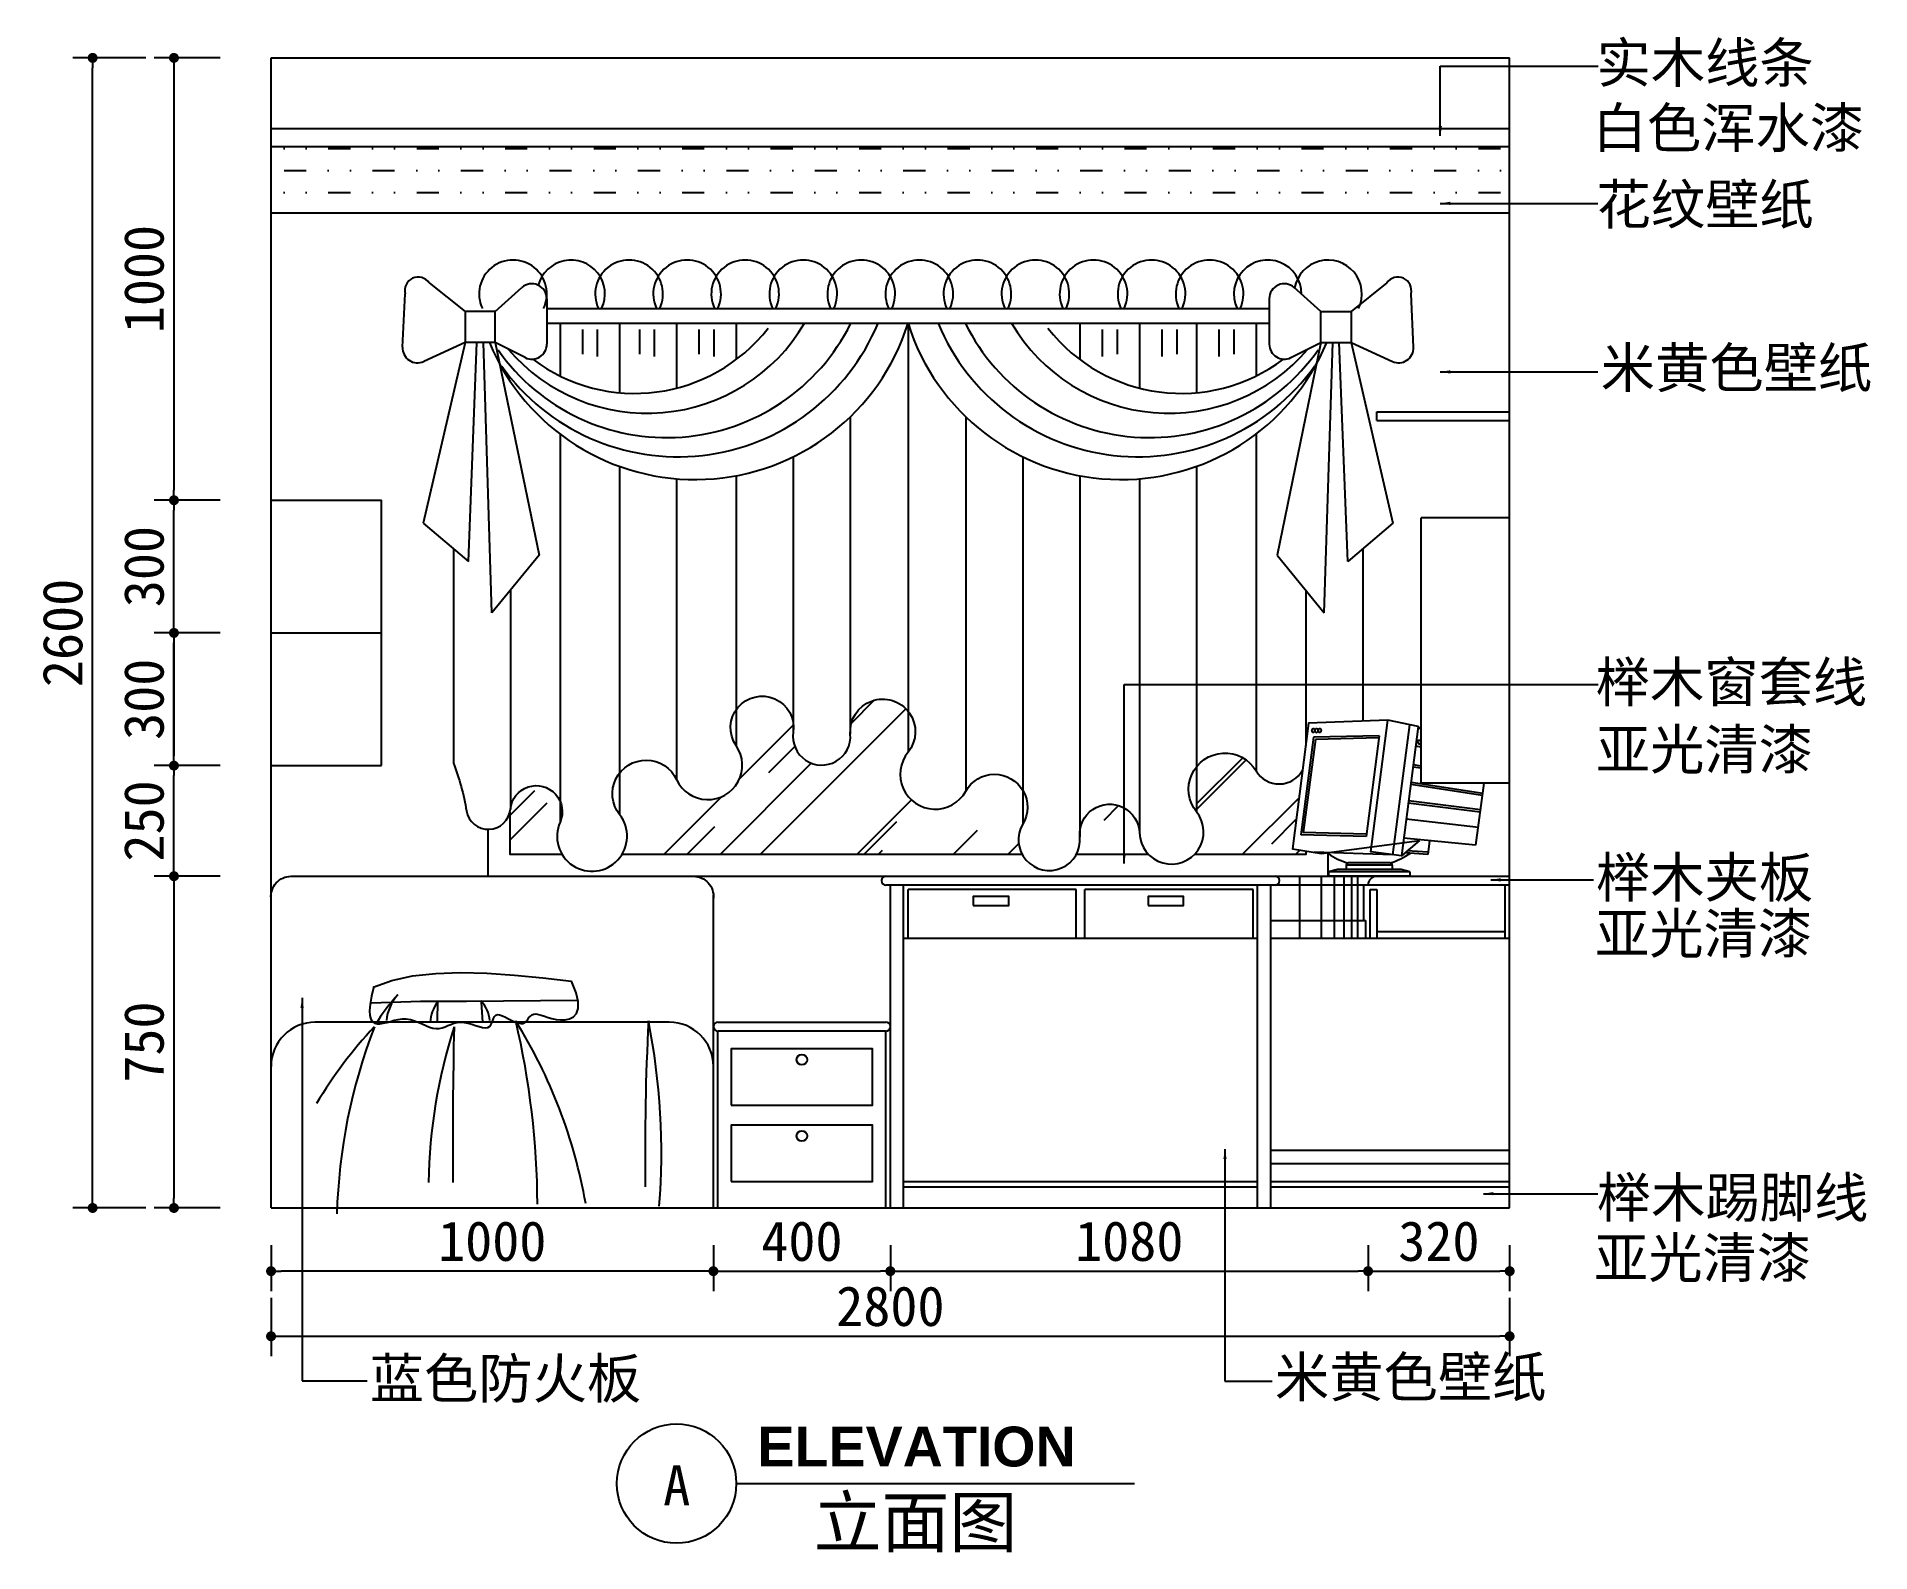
# Model space of a CAD drawing. Extents: x 663 to 4808, y 8163 to 11589.
import ezdxf

# ---------------------------------------------------------------- set-up
doc = ezdxf.new("R2010")
doc.units = 0
doc.header["$LTSCALE"] = 500
doc.header["$MEASUREMENT"] = 0
doc.header["$PDMODE"] = 3
doc.layers.get('0').update_dxf_attribs({"linetype": 'CONTINUOUS'})
doc.layers.get('DEFPOINTS').update_dxf_attribs({"linetype": 'CONTINUOUS'})
for name, color, linetype in [('2', 2, 'CONTINUOUS'), ('3', 3, 'CONTINUOUS'), ('4', 4, 'CONTINUOUS'), ('7', 7, 'CONTINUOUS'), ('BH', 3, 'CONTINUOUS'), ('DIM', 3, 'CONTINUOUS'), ('TEXT', 3, 'CONTINUOUS')]:
    doc.layers.add(name, color=color, linetype=linetype)
doc.styles.add('HT', font='swisseb.ttf')
doc.styles.add('HZ', font='simfang.ttf')
doc.dimstyles.get("Standard").update_dxf_attribs({"dimscale": 45, "dimtxt": 2, "dimasz": 0.5, "dimexe": 1, "dimexo": 1, "dimgap": 0.5, "dimtad": 1, "dimdec": 0, "dimzin": 0, "dimtxsty": 'HZ', "dimblk1": 'DOT', "dimblk2": 'DOT', "dimsah": 1, "dimcen": 0, "dimazin": 3, "dimtfac": 0.5, "dimtdec": 0, "dimtix": 1, "dimtmove": 0, "dimatfit": 3, "dimtolj": 1, "dimtzin": 0})

# ---------------------------------------------------------------- blocks, each defined once
blk = doc.blocks.new('_DOT')
at = {"color": 0, "linetype": 'BYBLOCK'}
blk.add_line((-0.5, 0), (-1, 0), dxfattribs=at)
at = {"color": 0, "linetype": 'BYBLOCK', "const_width": 0.5}
blk.add_lwpolyline([(-0.25, 0, 1), (0.25, 0, 1)], format="xyb", close=True, dxfattribs=at)
blk = doc.blocks.new('*D7')
at = {"color": 0, "linetype": 'BYBLOCK'}
for p, q in [((5570.7, -3429.1), (5570.7, -3533.2)), ((5970.7, -3429.1), (5970.7, -3533.2)), ((5593.2, -3488.2), (5948.2, -3488.2))]:
    blk.add_line(p, q, dxfattribs=at)
at = {"layer": 'DEFPOINTS', "color": 0, "linetype": 'BYBLOCK'}
for p in [(5570.7, -3384.1), (5970.7, -3384.1), (5970.7, -3488.2)]:
    blk.add_point(p, dxfattribs=at)
at = {"color": 0, "linetype": 'BYBLOCK', "xscale": 22.5, "yscale": 22.5, "zscale": 22.5, "rotation": 180}
blk.add_blockref('_DOT', (5570.7, -3488.2), dxfattribs=at)
at = {"color": 0, "linetype": 'BYBLOCK', "xscale": 22.5, "yscale": 22.5, "zscale": 22.5}
blk.add_blockref('_DOT', (5970.7, -3488.2), dxfattribs=at)
at = {"color": 0, "linetype": 'BYBLOCK', "insert": (5770.7, -3420.7), "char_height": 90, "attachment_point": 5, "style": 'HZ'}
blk.add_mtext('\\A1;400', dxfattribs=at)
blk = doc.blocks.new('*D5')
at = {"color": 0, "linetype": 'BYBLOCK'}
for p, q in [((4570.7, -3548.4), (4570.7, -3680.4)), ((7370.7, -3548.4), (7370.7, -3680.4)), ((4593.2, -3635.4), (7348.2, -3635.4))]:
    blk.add_line(p, q, dxfattribs=at)
at = {"layer": 'DEFPOINTS', "color": 0, "linetype": 'BYBLOCK'}
for p in [(4570.7, -3503.4), (7370.7, -3503.4), (7370.7, -3635.4)]:
    blk.add_point(p, dxfattribs=at)
at = {"color": 0, "linetype": 'BYBLOCK', "xscale": 22.5, "yscale": 22.5, "zscale": 22.5, "rotation": 180}
blk.add_blockref('_DOT', (4570.7, -3635.4), dxfattribs=at)
at = {"color": 0, "linetype": 'BYBLOCK', "xscale": 22.5, "yscale": 22.5, "zscale": 22.5}
blk.add_blockref('_DOT', (7370.7, -3635.4), dxfattribs=at)
at = {"color": 0, "linetype": 'BYBLOCK', "insert": (5970.7, -3567.9), "char_height": 90, "attachment_point": 5, "style": 'HZ'}
blk.add_mtext('\\A1;2800', dxfattribs=at)
blk = doc.blocks.new('*D11')
at = {"color": 0, "linetype": 'BYBLOCK'}
for p, q in [((4455.7, -1745.3), (4306.2, -1745.3)), ((4351.2, -2022.8), (4351.2, -1767.8))]:
    blk.add_line(p, q, dxfattribs=at)
at = {"layer": 'DEFPOINTS', "color": 0, "linetype": 'BYBLOCK'}
for p in [(4351.2, -1745.3), (4500.7, -1745.3), (4500.7, -2045.3)]:
    blk.add_point(p, dxfattribs=at)
at = {"color": 0, "linetype": 'BYBLOCK', "xscale": 22.5, "yscale": 22.5, "zscale": 22.5}
for p, rotation in [((4351.2, -1745.3), 90), ((4351.2, -2045.3), 270)]:
    blk.add_blockref('_DOT', p, dxfattribs=dict(at, rotation=rotation))
at = {"color": 0, "linetype": 'BYBLOCK', "insert": (4283.7, -1895.3), "char_height": 90, "attachment_point": 5, "rotation": 90, "style": 'HZ'}
blk.add_mtext('\\A1;300', dxfattribs=at)
blk = doc.blocks.new('*D1')
at = {"color": 0, "linetype": 'BYBLOCK'}
for p, q in [((910.4, 11541.1), (744.8, 11541.1)), ((789.8, 8963.6), (789.8, 11518.6)), ((910.4, 8941.1), (744.8, 8941.1))]:
    blk.add_line(p, q, dxfattribs=at)
at = {"layer": 'DEFPOINTS', "color": 0, "linetype": 'BYBLOCK'}
for p in [(789.8, 11541.1), (955.4, 11541.1), (955.4, 8941.1)]:
    blk.add_point(p, dxfattribs=at)
at = {"color": 0, "linetype": 'BYBLOCK', "xscale": 22.5, "yscale": 22.5, "zscale": 22.5}
for p, rotation in [((789.8, 11541.1), 90), ((789.8, 8941.1), 270)]:
    blk.add_blockref('_DOT', p, dxfattribs=dict(at, rotation=rotation))
at = {"color": 0, "linetype": 'BYBLOCK', "insert": (722.3, 10241.1), "char_height": 90, "attachment_point": 5, "rotation": 90, "style": 'HZ'}
blk.add_mtext('\\A1;2600', dxfattribs=at)
blk = doc.blocks.new('*D4')
at = {"color": 0, "linetype": 'BYBLOCK'}
for p, q in [((4570.7, -3429.1), (4570.7, -3533.2)), ((5548.2, -3488.2), (4593.2, -3488.2))]:
    blk.add_line(p, q, dxfattribs=at)
at = {"layer": 'DEFPOINTS', "color": 0, "linetype": 'BYBLOCK'}
for p in [(4570.7, -3384.1), (5570.7, -3384.1), (4570.7, -3488.2)]:
    blk.add_point(p, dxfattribs=at)
at = {"color": 0, "linetype": 'BYBLOCK', "xscale": 22.5, "yscale": 22.5, "zscale": 22.5, "rotation": 180}
blk.add_blockref('_DOT', (4570.7, -3488.2), dxfattribs=at)
at = {"color": 0, "linetype": 'BYBLOCK', "xscale": 22.5, "yscale": 22.5, "zscale": 22.5}
blk.add_blockref('_DOT', (5570.7, -3488.2), dxfattribs=at)
at = {"color": 0, "linetype": 'BYBLOCK', "insert": (5070.7, -3420.7), "char_height": 90, "attachment_point": 5, "style": 'HZ'}
blk.add_mtext('\\A1;1000', dxfattribs=at)
blk = doc.blocks.new('*D3')
at = {"color": 0, "linetype": 'BYBLOCK'}
for p, q in [((4455.7, -2595.3), (4306.2, -2595.3)), ((4351.2, -2617.8), (4351.2, -3322.8)), ((4455.7, -3345.3), (4306.2, -3345.3))]:
    blk.add_line(p, q, dxfattribs=at)
at = {"layer": 'DEFPOINTS', "color": 0, "linetype": 'BYBLOCK'}
for p in [(4500.7, -2595.3), (4351.2, -3345.3), (4500.7, -3345.3)]:
    blk.add_point(p, dxfattribs=at)
at = {"color": 0, "linetype": 'BYBLOCK', "xscale": 22.5, "yscale": 22.5, "zscale": 22.5}
for p, rotation in [((4351.2, -2595.3), 90), ((4351.2, -3345.3), 270)]:
    blk.add_blockref('_DOT', p, dxfattribs=dict(at, rotation=rotation))
at = {"color": 0, "linetype": 'BYBLOCK', "insert": (4283.7, -2970.3), "char_height": 90, "attachment_point": 5, "rotation": 90, "style": 'HZ'}
blk.add_mtext('\\A1;750', dxfattribs=at)
blk = doc.blocks.new('*D12')
at = {"color": 0, "linetype": 'BYBLOCK'}
for p, q in [((4351.2, -2067.8), (4351.2, -2322.8)), ((4455.7, -2345.3), (4306.2, -2345.3))]:
    blk.add_line(p, q, dxfattribs=at)
at = {"layer": 'DEFPOINTS', "color": 0, "linetype": 'BYBLOCK'}
for p in [(4500.7, -2045.3), (4351.2, -2345.3), (4500.7, -2345.3)]:
    blk.add_point(p, dxfattribs=at)
at = {"color": 0, "linetype": 'BYBLOCK', "xscale": 22.5, "yscale": 22.5, "zscale": 22.5}
for p, rotation in [((4351.2, -2045.3), 90), ((4351.2, -2345.3), 270)]:
    blk.add_blockref('_DOT', p, dxfattribs=dict(at, rotation=rotation))
at = {"color": 0, "linetype": 'BYBLOCK', "insert": (4283.7, -2195.3), "char_height": 90, "attachment_point": 5, "rotation": 90, "style": 'HZ'}
blk.add_mtext('\\A1;300', dxfattribs=at)
blk = doc.blocks.new('*D10')
at = {"color": 0, "linetype": 'BYBLOCK'}
for p, q in [((4455.7, -2045.3), (4306.2, -2045.3)), ((4351.2, -2322.8), (4351.2, -2067.8))]:
    blk.add_line(p, q, dxfattribs=at)
at = {"layer": 'DEFPOINTS', "color": 0, "linetype": 'BYBLOCK'}
for p in [(4351.2, -2045.3), (4500.7, -2045.3), (4570.7, -2345.3)]:
    blk.add_point(p, dxfattribs=at)
at = {"color": 0, "linetype": 'BYBLOCK', "xscale": 22.5, "yscale": 22.5, "zscale": 22.5}
for p, rotation in [((4351.2, -2045.3), 90), ((4351.2, -2345.3), 270)]:
    blk.add_blockref('_DOT', p, dxfattribs=dict(at, rotation=rotation))
at = {"color": 0, "linetype": 'BYBLOCK', "insert": (4283.7, -2195.3), "char_height": 90, "attachment_point": 5, "rotation": 90, "style": 'HZ'}
blk.add_mtext('\\A1;300', dxfattribs=at)
blk = doc.blocks.new('*D9')
at = {"color": 0, "linetype": 'BYBLOCK'}
for p, q in [((4455.7, -2345.3), (4306.2, -2345.3)), ((4351.2, -2572.8), (4351.2, -2367.8))]:
    blk.add_line(p, q, dxfattribs=at)
at = {"layer": 'DEFPOINTS', "color": 0, "linetype": 'BYBLOCK'}
for p in [(4351.2, -2345.3), (4500.7, -2345.3), (4500.7, -2595.3)]:
    blk.add_point(p, dxfattribs=at)
at = {"color": 0, "linetype": 'BYBLOCK', "xscale": 22.5, "yscale": 22.5, "zscale": 22.5}
for p, rotation in [((4351.2, -2345.3), 90), ((4351.2, -2595.3), 270)]:
    blk.add_blockref('_DOT', p, dxfattribs=dict(at, rotation=rotation))
at = {"color": 0, "linetype": 'BYBLOCK', "insert": (4283.7, -2470.3), "char_height": 90, "attachment_point": 5, "rotation": 90, "style": 'HZ'}
blk.add_mtext('\\A1;250', dxfattribs=at)
blk = doc.blocks.new('*D2')
at = {"color": 0, "linetype": 'BYBLOCK'}
for p, q in [((4455.7, -745.3), (4306.2, -745.3)), ((4351.2, -767.8), (4351.2, -1722.8)), ((4455.7, -1745.3), (4306.2, -1745.3))]:
    blk.add_line(p, q, dxfattribs=at)
at = {"layer": 'DEFPOINTS', "color": 0, "linetype": 'BYBLOCK'}
for p in [(4500.7, -745.3), (4351.2, -1745.3), (4500.7, -1745.3)]:
    blk.add_point(p, dxfattribs=at)
at = {"color": 0, "linetype": 'BYBLOCK', "xscale": 22.5, "yscale": 22.5, "zscale": 22.5}
for p, rotation in [((4351.2, -745.3), 90), ((4351.2, -1745.3), 270)]:
    blk.add_blockref('_DOT', p, dxfattribs=dict(at, rotation=rotation))
at = {"color": 0, "linetype": 'BYBLOCK', "insert": (4283.7, -1245.3), "char_height": 90, "attachment_point": 5, "rotation": 90, "style": 'HZ'}
blk.add_mtext('\\A1;1000', dxfattribs=at)
blk = doc.blocks.new('*D6')
at = {"color": 0, "linetype": 'BYBLOCK'}
for p, q in [((5970.7, -3429.1), (5970.7, -3533.2)), ((7050.7, -3429.1), (7050.7, -3533.2)), ((5993.2, -3488.2), (7028.2, -3488.2))]:
    blk.add_line(p, q, dxfattribs=at)
at = {"layer": 'DEFPOINTS', "color": 0, "linetype": 'BYBLOCK'}
for p in [(5970.7, -3384.1), (7050.7, -3384.1), (7050.7, -3488.2)]:
    blk.add_point(p, dxfattribs=at)
at = {"color": 0, "linetype": 'BYBLOCK', "xscale": 22.5, "yscale": 22.5, "zscale": 22.5, "rotation": 180}
blk.add_blockref('_DOT', (5970.7, -3488.2), dxfattribs=at)
at = {"color": 0, "linetype": 'BYBLOCK', "xscale": 22.5, "yscale": 22.5, "zscale": 22.5}
blk.add_blockref('_DOT', (7050.7, -3488.2), dxfattribs=at)
at = {"color": 0, "linetype": 'BYBLOCK', "insert": (6510.7, -3420.7), "char_height": 90, "attachment_point": 5, "style": 'HZ'}
blk.add_mtext('\\A1;1080', dxfattribs=at)
blk = doc.blocks.new('*D8')
at = {"color": 0, "linetype": 'BYBLOCK'}
for p, q in [((7050.7, -3429.1), (7050.7, -3533.2)), ((7370.7, -3429.1), (7370.7, -3533.2)), ((7073.2, -3488.2), (7348.2, -3488.2))]:
    blk.add_line(p, q, dxfattribs=at)
at = {"layer": 'DEFPOINTS', "color": 0, "linetype": 'BYBLOCK'}
for p in [(7050.7, -3384.1), (7370.7, -3384.1), (7370.7, -3488.2)]:
    blk.add_point(p, dxfattribs=at)
at = {"color": 0, "linetype": 'BYBLOCK', "xscale": 22.5, "yscale": 22.5, "zscale": 22.5, "rotation": 180}
blk.add_blockref('_DOT', (7050.7, -3488.2), dxfattribs=at)
at = {"color": 0, "linetype": 'BYBLOCK', "xscale": 22.5, "yscale": 22.5, "zscale": 22.5}
blk.add_blockref('_DOT', (7370.7, -3488.2), dxfattribs=at)
at = {"color": 0, "linetype": 'BYBLOCK', "insert": (7210.7, -3420.7), "char_height": 90, "attachment_point": 5, "style": 'HZ'}
blk.add_mtext('\\A1;320', dxfattribs=at)

msp = doc.modelspace()

# ---------------------------------------------------------------- hatches: boundary and pattern name
at = {"layer": 'BH'}
h = msp.add_hatch(dxfattribs=at)
h.set_pattern_fill('MUDST', color=256, scale=200, style=0)
h.set_pattern_definition([(0, (-3377.625, 12286.404), (100, 50), [50, -50, 0, -50, 0, -50])])
h.paths.add_polyline_path([(1193.1, 11341.1), (1193.1, 11191.1), (3993.1, 11191.1), (3993.1, 11341.1)])
h = msp.add_hatch(dxfattribs=at)
h.set_pattern_fill('AR-RROOF', color=256, scale=230, angle=45, style=0)
h.set_pattern_definition([(45, (-3377.63, 12286.4), (195.1615, 520.4306), [3450, -460, 1150, -230]), (45, (-3242.64, 12584.03), (-378.939, 53.67), [690, -75.9, 1380, -172.5]), (45, (-3434.55, 12505.96), (736.7346, 954.665), [1840, -322, 920, -230])])
h.paths.add_polyline_path([(2892.6, 9885.1, 0.578511), (2763.6, 9883.2, -1.091104), (2633.1, 9971.5), (2633.1, 10064.2, 0.677769), (2502.6, 10023.6), (2502.6, 10012.2, -1.118107), (2373.6, 10016.6), (2373.6, 10037.2, 0.680915), (2244.6, 10067.4), (2244.6, 9986.4, -1.088788), (2110, 9909.4, 0.559758), (1981, 9924.3), (1981, 9830.3, -0.309422), (1986.8, 9741.1), (2890.9, 9741.1, -0.261073), (2892.6, 9809)])
h.paths.add_polyline_path([(3524.9, 9931.1, -0.582233), (3419.9, 9929.3, 0.524803), (3285.3, 9938.9), (3285.3, 9836.4, -0.37543), (3281.2, 9741.1), (3533.1, 9741.1), (3533.1, 9748.1), (3502.2, 9752.9)])
h.paths.add_polyline_path([(3156.3, 9788.6, 0.938151), (3021.6, 9792.5), (3021.6, 9780, -0.145623), (3013.9, 9741.1), (3176.2, 9741.1, -0.183735)])
h.paths.add_polyline_path([(1846.4, 9813.4), (1846.4, 9860.8, 0.773061), (1734.2, 9842.6, -0.033685), (1733.1, 9835.9), (1733.1, 9741.1), (1850.7, 9741.1, -0.242261)])

# ---------------------------------------------------------------- linework, layer by layer
at = {"layer": '2', "color": 1}
msp.add_line((1193.1, 8941.1), (3993.1, 8941.1), dxfattribs=at)
at = {"layer": '3'}
for p, q in [((1846.4, 10941.1), (1846.4, 10821.9)), ((1896.9, 10927.3), (1896.9, 10871.3)), ((1930.5, 10927.3), (1930.5, 10865.7)), ((1981, 10941.1), (1981, 10784.2)), ((2025.9, 10927.3), (2025.9, 10871.3)), ((2059.5, 10927.3), (2059.5, 10865.7)), ((2110, 10941.1), (2110, 10794.6)), ((2160.5, 10927.3), (2160.5, 10871.3)), ((2194.1, 10927.3), (2194.1, 10865.7)), ((2244.6, 10941.1), (2244.6, 10859)), ((2633.1, 10941.1), (2633.1, 9971.5)), ((3021.6, 10941.1), (3021.6, 10859)), ((3072.1, 10927.3), (3072.1, 10865.7)), ((3105.8, 10927.3), (3105.8, 10871.3)), ((3156.3, 10941.1), (3156.3, 10794.6)), ((3206.7, 10927.3), (3206.7, 10865.7)), ((3240.4, 10927.3), (3240.4, 10871.3)), ((3285.3, 10941.1), (3285.3, 10784.2)), ((3335.7, 10927.3), (3335.7, 10865.7)), ((3369.4, 10927.3), (3369.4, 10871.3)), ((3419.9, 10941.1), (3419.9, 10821.9)), ((2502.6, 10729.7), (2502.6, 10012.2)), ((2763.6, 10729.7), (2763.6, 9883.2)), ((1846.4, 10690.9), (1846.4, 9813.4)), ((3419.9, 10690.9), (3419.9, 9929.3)), ((1981, 10617.7), (1981, 9830.3)), ((2373.6, 10639.2), (2373.6, 10016.6)), ((2892.6, 10639.2), (2892.6, 9809)), ((3285.3, 10617.7), (3285.3, 9836.4)), ((2110, 10589.6), (2110, 9909.4)), ((2244.6, 10596.4), (2244.6, 9986.4)), ((3021.6, 10596.4), (3021.6, 9780)), ((3156.3, 10589.6), (3156.3, 9788.6)), ((1734.2, 10337.6), (1734.2, 9842.6)), ((3532, 10337.6), (3532, 9986.9)), ((3767, 10033.6), (3728.6, 9739.7)), ((3550, 10005.1), (3521, 9785)), ((3554.4, 10000.2), (3526.6, 9789.7)), ((3698.2, 10008.7), (3550, 10005.1)), ((3697.6, 10003.7), (3554.4, 10000.2)), ((3698.2, 10008.7), (3668.5, 9781.2)), ((3793.1, 9982.8), (3780.9, 9985)), ((3793.1, 9935.2), (3774.7, 9938)), ((3793.1, 9940.2), (3775.4, 9943)), ((3931.7, 9873.5), (3769.5, 9898.2)), ((3932.3, 9878.4), (3770.2, 9903.2)), ((3926.2, 9835.9), (3764, 9856.5)), ((3926.9, 9840.8), (3764.7, 9861.4)), ((3668.5, 9781.2), (3521, 9785)), ((3669.1, 9786.2), (3526.6, 9789.7)), ((3922.6, 9801.6), (3759.3, 9820.1)), ((3728.6, 9739.7), (3551.5, 9745.3)), ((3808.5, 9745.4), (3761.8, 9748.6)), ((3767.6, 9701.2), (3583.9, 9701.2)), ((3727.6, 9716.2), (3623.9, 9716.2)), ((3517.7, 9691.1), (3517.7, 9551.1)), ((3566.7, 9691.1), (3566.7, 9551.1)), ((3596.2, 9691.1), (3596.2, 9551.1)), ((3618.6, 9691.1), (3618.6, 9551.1)), ((3635.8, 9691.1), (3635.8, 9551.1)), ((3649.2, 9691.1), (3649.2, 9551.1)), ((2623.1, 8989.1), (3423.1, 8989.1)), ((3453.1, 8989.1), (3993.1, 8989.1))]:
    msp.add_line(p, q, dxfattribs=at)
for points in [[(3552.1, 10020.4, -0.061155), (3551.7, 10018.5, -0.074504), (3551, 10017, -0.106963), (3549.9, 10016, -0.151846), (3548.8, 10015.8, -0.151846), (3547.8, 10016.2, -0.106963), (3546.9, 10017.4, -0.074504), (3546.4, 10018.9, -0.061155), (3546.3, 10020.9, -0.061155), (3546.7, 10022.8, -0.074504), (3547.5, 10024.2, -0.106963), (3548.6, 10025.2, -0.151846), (3549.6, 10025.4, -0.151846), (3550.6, 10025, -0.106963), (3551.6, 10023.8, -0.074504), (3552, 10022.3, -0.061155)], [(3559.4, 10020.2, -0.061155), (3559, 10018.3, -0.074504), (3558.3, 10016.8, -0.106963), (3557.2, 10015.8, -0.151846), (3556.1, 10015.6, -0.151846), (3555.1, 10016, -0.106963), (3554.2, 10017.2, -0.074504), (3553.7, 10018.7, -0.061155), (3553.6, 10020.7, -0.061155), (3554, 10022.6, -0.074504), (3554.8, 10024, -0.106963), (3555.9, 10025, -0.151846), (3557, 10025.2, -0.151846), (3557.9, 10024.8, -0.106963), (3558.9, 10023.6, -0.074504), (3559.4, 10022.1, -0.061155)], [(3566.7, 10020.4, -0.061155), (3566.3, 10018.5, -0.074504), (3565.6, 10017, -0.106963), (3564.5, 10016, -0.151846), (3563.4, 10015.8, -0.151846), (3562.4, 10016.2, -0.106963), (3561.5, 10017.4, -0.074504), (3561, 10018.9, -0.061155), (3560.9, 10020.9, -0.061155), (3561.4, 10022.8, -0.074504), (3562.1, 10024.2, -0.106963), (3563.2, 10025.2, -0.151846), (3564.3, 10025.4, -0.151846), (3565.2, 10025, -0.106963), (3566.2, 10023.8, -0.074504), (3566.7, 10022.3, -0.061155)], [(3791.6, 9994.8, -0.061155), (3791.8, 9992.9, -0.074504), (3791.5, 9991.3, -0.106963), (3790.8, 9990, -0.151846), (3789.8, 9989.5, -0.151846), (3788.8, 9989.6, -0.106963), (3787.5, 9990.4, -0.074504), (3786.6, 9991.8, -0.061155), (3786, 9993.6, -0.061155), (3785.8, 9995.5, -0.074504), (3786.1, 9997.1, -0.106963), (3786.9, 9998.4, -0.151846), (3787.8, 9998.9, -0.151846), (3788.9, 9998.8, -0.106963), (3790.1, 9998, -0.074504), (3791, 9996.7, -0.061155)]]:
    msp.add_lwpolyline(points, format="xyb", close=True, dxfattribs=at)
for centre, radius, start, end in [((2087.2, 11147.8), 465.1, 215.0242, 333.6072), ((2112.9, 11129.1), 489.8, 215.5799, 337.4339), ((2043.3, 11150.1), 412.5, 220.401, 329.5602), ((3153.4, 11129.1), 489.8, 202.5661, 324.4201), ((3179.1, 11147.8), 465.1, 206.3928, 324.9758), ((3222.9, 11150.1), 412.5, 210.4398, 319.599), ((1759, 9160.4), 383.2, 136.7505, 149.2452), ((1553.9, 9355), 100.5, 137.497, 174.5273), ((1634.1, 9356.8), 81.4, 142.5074, 177.2076), ((2270.2, 9372.1), 701.4, 177.2049, 180.9276), ((1606.7, 9355.9), 81.4, 6.242, 40.9422), ((970.9, 9333), 701.4, 2.5221, 6.2448), ((2153.5, 8666.6), 998, 136.7505, 149.2452), ((2613.5, 8892.6), 1272.1, 158.9071, 178.4291), ((2790.4, 8974.5), 1241.8, 162.38, 178.8821), ((13634.9, 9086.4), 12031, 178.74249, 180.41736), ((760.3, 8749.5), 1161.7, 9.986, 31.936), ((-61.5, 8939.2), 1856.9, 0.3222, 13.2239), ((8266.2, 9057.5), 6227.7, 177.17855, 180.63468), ((554, 9065.9), 1521.6, 355.4433, 11.2976)]:
    msp.add_arc(centre, radius, start, end, dxfattribs=at)
at = {"layer": '4'}
for p, q in [((1193.1, 11541.1), (3993.1, 11541.1)), ((1193.1, 8941.1), (1193.1, 11541.1)), ((3993.1, 8941.1), (3993.1, 11541.1)), ((1816.5, 10974.7), (3449.7, 10974.7)), ((1193.1, 10541.1), (1443.1, 10541.1)), ((1443.1, 9941.1), (1443.1, 10541.1)), ((3793.1, 9901.1), (3793.1, 10501.1)), ((3993.1, 10501.1), (3793.1, 10501.1)), ((3661, 10431.3), (3661, 10041.6)), ((1193.1, 10241.1), (1443.1, 10241.1)), ((1193.1, 9941.1), (1443.1, 9941.1)), ((3993.1, 9901.1), (3793.1, 9901.1)), ((2593.1, 8941.1), (2593.1, 9671.1)), ((3678.1, 9551.1), (3678.1, 9661.1)), ((3678.1, 9661.1), (3693.1, 9661.1)), ((2193.1, 8941.1), (2193.1, 9649.2)), ((3668.1, 9551.1), (3993.1, 9551.1)), ((2203.1, 9361.1), (2583.1, 9361.1)), ((2203.1, 8941.1), (2203.1, 9341.1)), ((2583.1, 8941.1), (2583.1, 9341.1))]:
    msp.add_line(p, q, dxfattribs=at)
for points in [[(1733.1, 9835.9), (1733.1, 9741.1), (1850.7, 9741.1)], [(1683.1, 9797.1), (1683.1, 9691.1), (3583.1, 9691.1), (3583.1, 9742.6)], [(3281.2, 9741.1), (3533.1, 9741.1), (3533.1, 9748.1)], [(1986.8, 9741.1), (2890.9, 9741.1)], [(3013.9, 9741.1), (3176.2, 9741.1)]]:
    msp.add_lwpolyline(points, dxfattribs=at)
msp.add_lwpolyline([(1193.1, 9641.1, -0.435412), (1238.1, 9691.1), (2148.1, 9691.1, -0.435412), (2193.1, 9641.1)], format="xyb", dxfattribs=at)
for centre, start, end in [((2583.1, 9681.1), 90, 270), ((2203.1, 9351.1), 90, 270), ((2583.1, 9351.1), 270, 90)]:
    msp.add_arc(centre, 10, start, end, dxfattribs=at)
at = {"layer": '7'}
for p, q in [((1193.1, 11381.1), (3993.1, 11381.1)), ((1193.1, 11341.1), (3993.1, 11341.1)), ((1193.1, 11191.1), (3993.1, 11191.1)), ((1550.9, 11032.4), (1631.6, 10967.9)), ((3715.3, 11032.4), (3634.6, 10967.9)), ((1490.4, 10887), (1496.1, 11007.6)), ((1699.9, 10967.9), (1760.2, 11021.9)), ((1816.5, 10996.7), (1816.5, 10893.7)), ((3449.7, 10996.7), (3449.7, 10893.7)), ((3566.4, 10967.9), (3506, 11021.9)), ((3775.8, 10887), (3770.2, 11007.6)), ((1631.6, 10967.9), (1631.6, 10897.4)), ((1699.9, 10967.9), (1631.6, 10967.9)), ((1699.9, 10897.4), (1699.9, 10967.9)), ((3566.4, 10967.9), (3634.6, 10967.9)), ((3566.4, 10897.4), (3566.4, 10967.9)), ((3634.6, 10967.9), (3634.6, 10897.4)), ((1816.5, 10941.1), (3449.7, 10941.1)), ((1631.6, 10897.4), (1537.3, 10489.5)), ((1631.6, 10897.4), (1538.3, 10854.7)), ((1699.9, 10897.4), (1631.6, 10897.4)), ((1639.1, 10402.4), (1658.4, 10897.4)), ((1692.3, 10286.2), (1673, 10897.4)), ((1699.9, 10897.4), (1798.9, 10416.9)), ((1767.6, 10863.5), (1699.9, 10897.4)), ((3566.4, 10897.4), (3467.4, 10416.9)), ((3498.6, 10863.5), (3566.4, 10897.4)), ((3566.4, 10897.4), (3634.6, 10897.4)), ((3573.9, 10286.2), (3593.3, 10897.4)), ((3627.2, 10402.4), (3607.8, 10897.4)), ((3634.6, 10897.4), (3728.9, 10489.5)), ((3634.6, 10897.4), (3728, 10854.7)), ((3693.1, 10741.1), (3993.1, 10741.1)), ((3693.1, 10721.1), (3693.1, 10741.1)), ((3693.1, 10721.1), (3993.1, 10721.1)), ((1537.3, 10489.5), (1639.1, 10402.4)), ((3728.9, 10489.5), (3627.2, 10402.4)), ((1605.2, 10431.3), (1605.2, 9947)), ((1798.9, 10416.9), (1692.3, 10286.2)), ((3467.4, 10416.9), (3573.9, 10286.2)), ((3786.6, 10029.5), (3717.9, 10043.7)), ((3786.6, 10029.5), (3748.4, 9737.2)), ((3793.1, 10022), (3786.6, 10029.5)), ((3935, 9901.1), (3916.2, 9761.1)), ((3916.2, 9761.1), (3753.6, 9776.8)), ((3807.9, 9740.5), (3756.7, 9744.2)), ((3811.6, 9771.2), (3807.9, 9740.5)), ((3603.9, 9706.2), (3583.9, 9701.2)), ((3583.9, 9701.2), (3583.9, 9691.2)), ((3747.6, 9706.2), (3603.9, 9706.2)), ((3623.9, 9716.2), (3623.9, 9706.2)), ((3722.6, 9721.2), (3628.9, 9721.2)), ((3727.6, 9716.2), (3727.6, 9706.2)), ((3767.6, 9701.2), (3747.6, 9706.2)), ((3767.6, 9701.2), (3767.6, 9691.2)), ((1193.1, 9361.1), (1193.1, 9671.1)), ((2583.1, 9691.1), (3993.1, 9691.1)), ((3993.1, 9671.1), (2583.1, 9671.1)), ((2623.1, 8941.1), (2623.1, 9671.1)), ((2633.1, 9551.1), (2633.1, 9661.1)), ((3013.1, 9551.1), (3013.1, 9661.1)), ((3033.1, 9551.1), (3033.1, 9661.1)), ((3413.1, 9551.1), (3413.1, 9661.1)), ((3423.1, 8941.1), (3423.1, 9671.1)), ((3453.1, 8941.1), (3453.1, 9671.1)), ((3767.6, 9691.2), (3583.9, 9691.2)), ((3663.1, 9591.1), (3663.1, 9671.1)), ((3693.1, 9661.1), (3693.1, 9551.1)), ((3983.1, 9551.1), (3983.1, 9671.1)), ((3453.1, 9591.1), (3668.1, 9591.1)), ((3668.1, 9551.1), (3668.1, 9591.1)), ((3668.1, 9551.1), (3668.1, 9581.1)), ((2623.1, 9551.1), (3423.1, 9551.1)), ((3453.1, 9551.1), (3668.1, 9551.1)), ((3693.1, 9566.1), (3983.1, 9566.1)), ((2093.1, 9361.1), (1293.1, 9361.1)), ((2583.1, 9341.1), (2203.1, 9341.1)), ((2593.1, 8941.1), (2593.1, 9351.1)), ((3993.1, 9071.1), (3453.1, 9071.1)), ((3993.1, 9041.1), (3453.1, 9041.1)), ((2623.1, 9001.1), (3423.1, 9001.1)), ((3453.1, 9001.1), (3993.1, 9001.1))]:
    msp.add_line(p, q, dxfattribs=at)
msp.add_lwpolyline([(1605.2, 9947, -0.050304), (1634.9, 9838.9, 0.877553), (1734.2, 9842.6, -1.175834), (1846.4, 9813.4, 1.7667), (1981, 9830.3, -1.122466), (2110, 9909.4, 1.088788), (2244.6, 9986.4, -1.468611), (2373.6, 10016.6, 1.118107), (2502.6, 10012.2, -1.475429), (2633.1, 9971.5, 1.091104), (2763.6, 9883.2, -1.014397), (2892.6, 9809, 1.37705), (3021.6, 9780, -1.029726), (3156.3, 9788.6, 1.385403), (3285.3, 9836.4, -1.073682), (3419.9, 9929.3, 0.582233), (3524.9, 9931.1, 0.582233)], format="xyb", dxfattribs=at)
for points in [[(3789, 9772), (3748.4, 9737.2), (3679, 9746.2), (3717.9, 10043.7), (3538.4, 10037.1), (3502.2, 9752.9), (3567.6, 9742.8)], [(2780.6, 9625), (2860.6, 9625), (2860.6, 9645), (2780.6, 9645)], [(3175.6, 9625), (3255.6, 9625), (3255.6, 9645), (3175.6, 9645)], [(2233.1, 9173.6), (2553.1, 9173.6), (2553.1, 9301.1), (2233.1, 9301.1)], [(2233.1, 9001.1), (2553.1, 9001.1), (2553.1, 9128.6), (2233.1, 9128.6)]]:
    msp.add_lwpolyline(points, close=True, dxfattribs=at)
for points in [[(3013.1, 9661.1), (2633.1, 9661.1)], [(3413.1, 9661.1), (3033.1, 9661.1)], [(1425.1, 9441.7), (1419.9, 9419.6), (1416.9, 9401.5), (1415.7, 9387), (1416.4, 9375.9), (1418.6, 9367.8), (1422.2, 9362.2), (1427, 9358.9), (1432.7, 9357.5), (1439.3, 9357.5), (1446.6, 9358.8), (1454.5, 9360.7), (1462.8, 9363), (1471.6, 9365.4), (1480.6, 9367.3), (1489.7, 9368.4), (1498.9, 9368.4), (1508.1, 9366.9), (1517.1, 9364.3), (1526, 9361), (1534.7, 9357.2), (1543.1, 9353.5), (1551.2, 9350.2), (1559, 9347.8), (1566.4, 9346.6), (1573.4, 9346.8), (1580.1, 9348.3), (1586.7, 9350.6), (1593.1, 9353.3), (1599.7, 9356.2), (1606.5, 9358.6), (1613.7, 9360.4), (1621.4, 9361.1), (1629.6, 9360.4), (1638.1, 9358.7), (1646.8, 9356.3), (1655.4, 9353.7), (1663.5, 9351.2), (1671, 9349.4), (1677.5, 9348.6), (1682.9, 9349.2), (1687, 9351.5), (1690, 9355.2), (1692.2, 9359.8), (1694.1, 9364.7), (1695.9, 9369.6), (1698.1, 9373.7), (1700.9, 9376.8), (1704.7, 9378.3), (1709.8, 9377.8), (1716, 9375.7), (1722.9, 9372.6), (1730.2, 9368.8), (1737.7, 9364.9), (1745, 9361.5), (1751.7, 9358.9), (1757.7, 9357.8), (1762.6, 9358.4), (1766.7, 9360.6), (1770.2, 9363.7), (1773.3, 9367.5), (1776.2, 9371.4), (1779.3, 9375), (1782.7, 9377.9), (1786.8, 9379.6), (1791.7, 9379.9), (1797.4, 9378.8), (1804, 9376.9), (1811.3, 9374.5), (1819.3, 9371.9), (1828, 9369.4), (1837.4, 9367.4), (1847.4, 9366.4), (1857.8, 9366.6), (1868, 9368.7), (1876.9, 9373.2), (1883.8, 9380.8), (1887.6, 9392), (1887.6, 9407.5), (1882.8, 9427.8), (1872.3, 9453.6)], [(1424.1, 9440.4), (1465.9, 9455.6), (1513.2, 9465.7), (1565.4, 9471.4), (1621.6, 9473.3), (1681.2, 9471.9), (1743.3, 9467.7), (1807.3, 9461.4), (1872.3, 9453.6)], [(1420.2, 9404.7), (1531.3, 9408.7), (1634.6, 9408.7), (1886, 9410.6)]]:
    msp.add_lwpolyline(points, dxfattribs=at)
for centre in [(2393.1, 9276.3), (2393.1, 9103.8)]:
    msp.add_circle(centre, 11.9, dxfattribs=at)
for centre, radius, start, end in [((1740, 11007.5), 76.6, 334.6887, 205.3113), ((1871.2, 11007.5), 76.6, 334.6887, 165.0602), ((2002.4, 11007.5), 76.6, 334.6887, 205.3113), ((2133.7, 11007.5), 76.6, 334.6887, 205.3113), ((2264.9, 11007.5), 76.6, 334.6887, 205.3113), ((2396.2, 11007.5), 76.6, 334.6887, 205.3113), ((2527.4, 11007.5), 76.6, 334.6887, 205.3113), ((2658.6, 11007.5), 76.6, 334.6887, 205.3113), ((2789.9, 11007.5), 76.6, 334.6887, 205.3113), ((2921.1, 11007.5), 76.6, 334.6887, 205.3113), ((3052.4, 11007.5), 76.6, 334.6887, 205.3113), ((3183.6, 11007.5), 76.6, 334.6887, 205.3113), ((3314.8, 11007.5), 76.6, 334.6887, 205.3113), ((3446.1, 11007.5), 76.6, 359.6248, 205.3113), ((3582.4, 11007.5), 76.6, 334.6887, 169.7979), ((1525.8, 11014.9), 30.6, 34.9263, 193.7679), ((1782.7, 10996.7), 33.8, 0, 131.801), ((3483.5, 10996.7), 33.8, 48.199, 180), ((3740.4, 11014.9), 30.6, 346.2321, 145.0737), ((2151.9, 11092.2), 504.4, 202.7237, 342.5657), ((2015.2, 11165.2), 382.5, 232.9178, 322.069), ((3114.3, 11092.2), 504.4, 197.4343, 337.2763), ((3251, 11165.2), 382.5, 217.931, 307.0822), ((1524.2, 10885.4), 33.8, 177.3352, 294.5717), ((1782.7, 10893.7), 33.8, 243.4504, 0), ((3483.5, 10893.7), 33.8, 180, 296.5496), ((3742, 10885.4), 33.8, 245.4283, 2.6648), ((3675, 9877.7), 163.8, 235.741, 253.1068), ((3675, 9877.7), 163.8, 287.1168, 304.9067), ((3628.9, 9716.2), 5, 90, 180), ((3722.6, 9716.2), 5, 0, 90), ((3463.1, 9681.1), 10, 270, 90), ((3693.1, 9671.1), 20, 90, 180), ((1293.1, 9261.1), 100, 90, 180), ((2093.1, 9261.1), 100, 360, 90)]:
    msp.add_arc(centre, radius, start, end, dxfattribs=at)
at = {"layer": 'TEXT', "color": 6}
msp.add_line((2244.8, 8318), (3144.8, 8318), dxfattribs=at)
msp.add_circle((2109.8, 8318), 135, dxfattribs=at)

# ---------------------------------------------------------------- texts
at = {"layer": 'TEXT', "style": 'HZ'}
for s, p in [('实木线条', (4189.5, 11485.1)), ('白色浑水漆', (4180.6, 11337.9)), ('花纹壁纸', (4189.5, 11164.9)), ('米黄色壁纸', (4199, 10795.5)), ('榉木窗套线', (4187.5, 10085.1)), ('亚光清漆', (4187.9, 9932.7)), ('榉木夹板', (4188.2, 9643.3)), ('亚光清漆', (4186.1, 9516.5)), ('榉木踢脚线', (4190.2, 8919.7)), ('亚光清漆', (4183.7, 8783.3)), ('蓝色防火板', (1416.1, 8510.9)), ('米黄色壁纸', (3462.4, 8514.1))]:
    msp.add_text(s, height=90, dxfattribs=at).set_placement(p)
at = {"layer": 'TEXT', "linetype": 'BYBLOCK'}
for s, height, style, p in [('ELEVATION', 90, 'HT', (2292.6, 8356.7)), ('A', 90, 'HZ', (2079.6, 8269.2)), ('立面图', 112.5, 'HZ', (2419.6, 8174.9))]:
    msp.add_text(s, height=height, dxfattribs=dict(at, style=style)).set_placement(p)

# ---------------------------------------------------------------- dimensions: what is measured, and where the dimension line sits
at = {"layer": 'DIM'}
dim = msp.add_linear_dim(base=(789.8, 11541.1), p1=(955.4, 8941.1), p2=(955.4, 11541.1), angle=90, dimstyle='STANDARD', override={"dimtxt": 2}, dxfattribs=at)
dim.commit()
dim.dimension.update_dxf_attribs({"geometry": '*D1', "text_midpoint": (722.3, 10241.1)})
for base, p1, p2, override, picture, middle in [((973.6, 10541.1), (1123.1, 11541.1), (1123.1, 10541.1), {"dimtxt": 2}, '*D2', (906.1, 11041.1)), ((973.6, 10541.1), (1123.1, 10241.1), (1123.1, 10541.1), {"dimse1": 1}, '*D11', (906.1, 10391.1)), ((973.6, 9941.1), (1123.1, 10241.1), (1123.1, 9941.1), {"dimse1": 1}, '*D12', (906.1, 10091.1)), ((973.6, 10241.1), (1193.1, 9941.1), (1123.1, 10241.1), {"dimse1": 1}, '*D10', (906.1, 10091.1)), ((973.6, 9941.1), (1123.1, 9691.1), (1123.1, 9941.1), {"dimse1": 1}, '*D9', (906.1, 9816.1)), ((973.6, 8941.1), (1123.1, 9691.1), (1123.1, 8941.1), {"dimtxt": 2}, '*D3', (906.1, 9316.1))]:
    dim = msp.add_linear_dim(base=base, p1=p1, p2=p2, angle=90, dimstyle='STANDARD', override=override, dxfattribs=at)
    dim.commit()
    dim.dimension.update_dxf_attribs({"geometry": picture, "text_midpoint": middle, "insert": (-3377.6, 12286.4)})
for base, p1, p2, override, picture, middle in [((1193.1, 8798.2), (2193.1, 8902.3), (1193.1, 8902.3), {"dimse1": 1}, '*D4', (1693.1, 8865.7)), ((2593.1, 8798.2), (2193.1, 8902.3), (2593.1, 8902.3), {"dimtxt": 2}, '*D7', (2393.1, 8865.7)), ((3673.1, 8798.2), (2593.1, 8902.3), (3673.1, 8902.3), {"dimtxt": 2}, '*D6', (3133.1, 8865.7)), ((3993.1, 8798.2), (3673.1, 8902.3), (3993.1, 8902.3), {"dimtxt": 2}, '*D8', (3833.1, 8865.7)), ((3993.1, 8651), (1193.1, 8783), (3993.1, 8783), {"dimtxt": 2}, '*D5', (2593.1, 8718.5))]:
    dim = msp.add_linear_dim(base=base, p1=p1, p2=p2, dimstyle='STANDARD', override=override, dxfattribs=at)
    dim.commit()
    dim.dimension.update_dxf_attribs({"geometry": picture, "text_midpoint": middle, "insert": (-3377.6, 12286.4)})

# ---------------------------------------------------------------- leaders
at = {"layer": 'TEXT'}
for points in [[(3836.4, 11364.7), (3836.4, 11522.2), (4193.3, 11522.2)], [(3121.8, 9719.7), (3121.8, 10124.4), (4193, 10124.4)], [(1263.3, 9415.9), (1263.3, 8550.4), (1410.6, 8550.4)], [(3349.6, 9074), (3349.6, 8549.8), (3456.1, 8549.8)]]:
    msp.add_leader(points, dimstyle='STANDARD', dxfattribs=at)
for points in [[(3836.4, 11212.2), (4192.7, 11212.2)], [(3836.4, 10831.2), (4192.7, 10831.2)], [(3950.2, 9682.8), (4182.8, 9682.8)], [(3934, 8973.4), (4192.7, 8973.4)]]:
    msp.add_leader(points, dimstyle='STANDARD', override={"dimtxt": 2}, dxfattribs=at)

doc.saveas('drawing.dxf')
